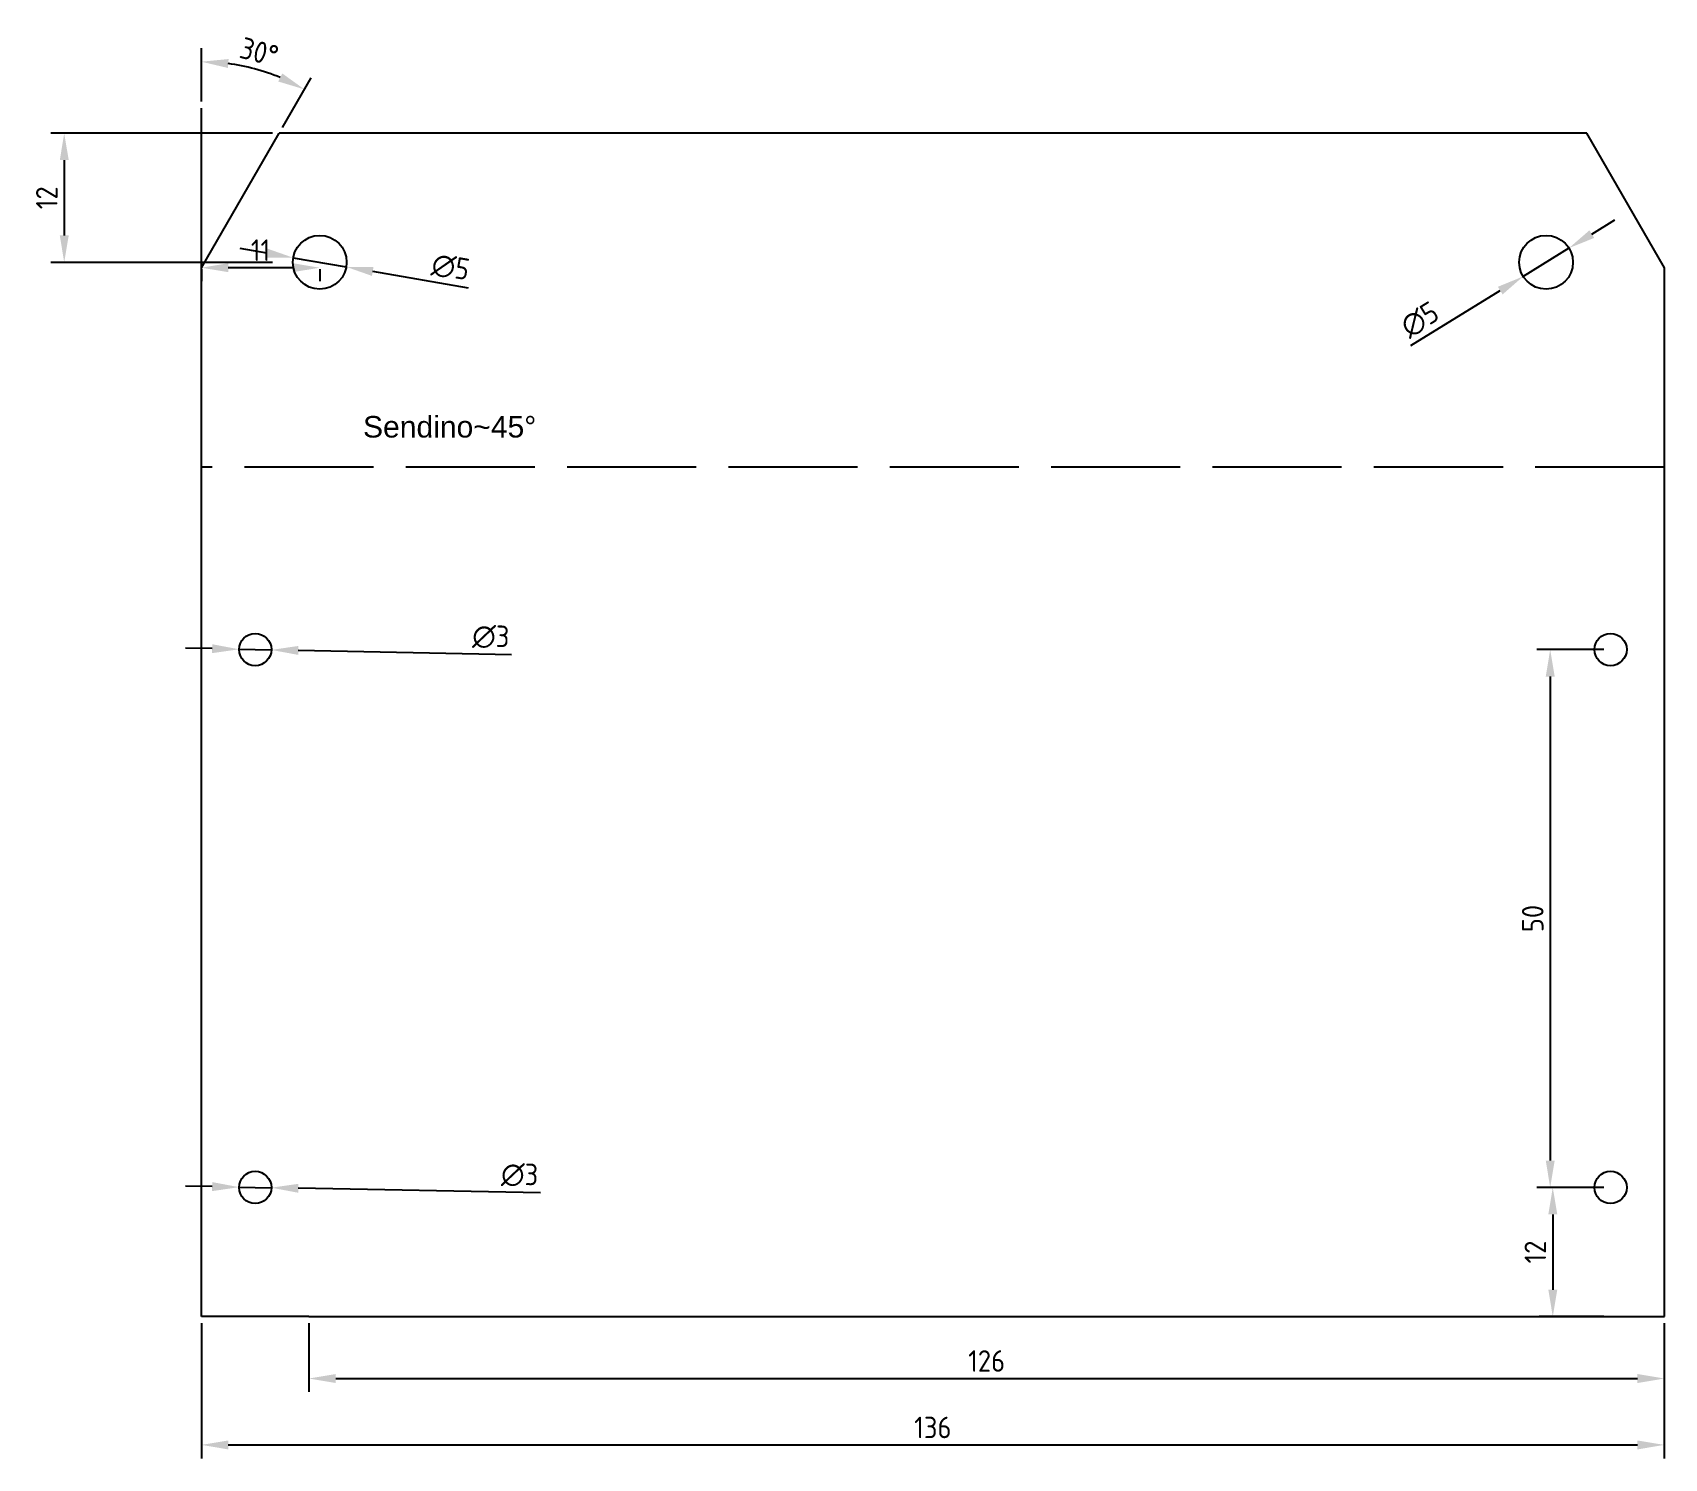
# Model space of a CAD drawing. Header units: millimetres. Extents: x 2527 to 2679, y 1635 to 1768.
import ezdxf

# ---------------------------------------------------------------- set-up
doc = ezdxf.new("R2010")
doc.units = ezdxf.units.MM
doc.linetypes.add('ACAD_ISO02W100', pattern=[15, 12, -3])
doc.styles.add('ISO Proportional', font='isocp.shx')
doc.styles.get("Standard").update_dxf_attribs({"font": 'arial.ttf', "height": 2})
doc.dimstyles.new('ISO-25', dxfattribs={"dimtxt": 2, "dimasz": 2.5, "dimexe": 1.25, "dimexo": 0.625, "dimtad": 1, "dimtxsty": 'ISO Proportional', "dimcen": 2.5, "dimadec": 0, "dimazin": 0, "dimtfac": 1, "dimtmove": 0, "dimatfit": 3, "dimfxl": 1, "dimarcsym": 0})

# ---------------------------------------------------------------- blocks, each defined once
blk = doc.blocks.new('*D36')
at = {"color": 0, "lineweight": -2, "transparency": 16777216}
for p, q in [((2549.12, 1747.22), (2546.66, 1747.65)), ((2551.58, 1746.79), (2556.51, 1745.94)), ((2567.87, 1743.96), (2558.97, 1745.51))]:
    blk.add_line(p, q, dxfattribs=at)
at = {"color": 0, "transparency": 16777216}
for points in [[(2549.19, 1747.63), (2549.05, 1746.81), (2551.58, 1746.79)], [(2559.04, 1745.92), (2558.9, 1745.1), (2556.51, 1745.94)]]:
    blk.add_solid(points, dxfattribs=at)
at = {"layer": 'Defpoints', "color": 0, "transparency": 16777216}
for p in [(2551.58, 1746.79), (2556.51, 1745.94)]:
    blk.add_point(p, dxfattribs=at)
at = {"color": 0, "transparency": 16777216, "insert": (2566.21, 1745.9), "char_height": 2, "attachment_point": 5, "rotation": 350.152, "style": 'ISO Proportional'}
blk.add_mtext('∅5', dxfattribs=at)
blk = doc.blocks.new('*D37')
at = {"color": 0, "lineweight": -2, "transparency": 16777216}
for p, q in [((2672.3, 1748.99), (2674.43, 1750.3)), ((2670.17, 1747.68), (2665.92, 1745.05)), ((2655.48, 1738.62), (2663.79, 1743.74))]:
    blk.add_line(p, q, dxfattribs=at)
at = {"color": 0, "transparency": 16777216}
for points in [[(2672.08, 1749.34), (2672.52, 1748.63), (2670.17, 1747.68)], [(2663.57, 1744.09), (2664.01, 1743.38), (2665.92, 1745.05)]]:
    blk.add_solid(points, dxfattribs=at)
at = {"layer": 'Defpoints', "color": 0, "transparency": 16777216}
for p in [(2670.17, 1747.68), (2665.92, 1745.05)]:
    blk.add_point(p, dxfattribs=at)
at = {"color": 0, "transparency": 16777216, "insert": (2656.31, 1741.03), "char_height": 2, "attachment_point": 5, "rotation": 31.6664, "style": 'ISO Proportional'}
blk.add_mtext('∅5', dxfattribs=at)
blk = doc.blocks.new('*D38')
at = {"color": 0, "lineweight": -2, "transparency": 16777216}
for p, q in [((2549.64, 1758.36), (2529.04, 1758.36)), ((2530.29, 1755.86), (2530.29, 1748.86)), ((2549.64, 1746.36), (2529.04, 1746.36))]:
    blk.add_line(p, q, dxfattribs=at)
at = {"color": 0, "transparency": 16777216}
for points in [[(2529.88, 1755.86), (2530.71, 1755.86), (2530.29, 1758.36)], [(2529.88, 1748.86), (2530.71, 1748.86), (2530.29, 1746.36)]]:
    blk.add_solid(points, dxfattribs=at)
at = {"layer": 'Defpoints', "color": 0, "transparency": 16777216}
for p in [(2550.26, 1758.36), (2530.29, 1746.36), (2550.26, 1746.36)]:
    blk.add_point(p, dxfattribs=at)
at = {"color": 0, "transparency": 16777216, "insert": (2528.67, 1752.36), "char_height": 2, "attachment_point": 5, "rotation": 90, "style": 'ISO Proportional'}
blk.add_mtext('12', dxfattribs=at)
blk = doc.blocks.new('*D39')
at = {"color": 0, "lineweight": -2, "transparency": 16777216}
for p, q in [((2673.42, 1710.36), (2667.18, 1710.36)), ((2668.43, 1707.86), (2668.43, 1662.86)), ((2673.42, 1660.36), (2667.18, 1660.36))]:
    blk.add_line(p, q, dxfattribs=at)
at = {"color": 0, "transparency": 16777216}
for points in [[(2668.02, 1707.86), (2668.85, 1707.86), (2668.43, 1710.36)], [(2668.02, 1662.86), (2668.85, 1662.86), (2668.43, 1660.36)]]:
    blk.add_solid(points, dxfattribs=at)
at = {"layer": 'Defpoints', "color": 0, "transparency": 16777216}
for p in [(2674.04, 1710.36), (2668.43, 1660.36), (2674.04, 1660.36)]:
    blk.add_point(p, dxfattribs=at)
at = {"color": 0, "transparency": 16777216, "insert": (2666.81, 1685.36), "char_height": 2, "attachment_point": 5, "rotation": 90, "style": 'ISO Proportional'}
blk.add_mtext('50', dxfattribs=at)
blk = doc.blocks.new('*D40')
at = {"color": 0, "lineweight": -2, "transparency": 16777216}
for p, q in [((2673.42, 1660.36), (2667.42, 1660.36)), ((2668.67, 1657.86), (2668.67, 1650.86)), ((2673.42, 1648.36), (2667.42, 1648.36))]:
    blk.add_line(p, q, dxfattribs=at)
at = {"color": 0, "transparency": 16777216}
for points in [[(2668.26, 1657.86), (2669.09, 1657.86), (2668.67, 1660.36)], [(2668.26, 1650.86), (2669.09, 1650.86), (2668.67, 1648.36)]]:
    blk.add_solid(points, dxfattribs=at)
at = {"layer": 'Defpoints', "color": 0, "transparency": 16777216}
for p in [(2674.04, 1660.36), (2668.67, 1648.36), (2674.04, 1648.36)]:
    blk.add_point(p, dxfattribs=at)
at = {"color": 0, "transparency": 16777216, "insert": (2667.05, 1654.36), "char_height": 2, "attachment_point": 5, "rotation": 90, "style": 'ISO Proportional'}
blk.add_mtext('12', dxfattribs=at)
blk = doc.blocks.new('*D41')
at = {"color": 0, "lineweight": -2, "transparency": 16777216}
for p, q in [((2553.04, 1647.74), (2553.04, 1641.35)), ((2679.04, 1647.74), (2679.04, 1641.35)), ((2555.54, 1642.6), (2676.54, 1642.6))]:
    blk.add_line(p, q, dxfattribs=at)
at = {"color": 0, "transparency": 16777216}
for points in [[(2555.54, 1643.02), (2555.54, 1642.18), (2553.04, 1642.6)], [(2676.54, 1643.02), (2676.54, 1642.18), (2679.04, 1642.6)]]:
    blk.add_solid(points, dxfattribs=at)
at = {"layer": 'Defpoints', "color": 0, "transparency": 16777216}
for p in [(2553.04, 1648.36), (2679.04, 1648.36), (2679.04, 1642.6)]:
    blk.add_point(p, dxfattribs=at)
at = {"color": 0, "transparency": 16777216, "insert": (2616.04, 1644.23), "char_height": 2, "attachment_point": 5, "style": 'ISO Proportional'}
blk.add_mtext('126', dxfattribs=at)
blk = doc.blocks.new('*D42')
at = {"color": 0, "lineweight": -2, "transparency": 16777216}
for p, q in [((2543.04, 1647.74), (2543.04, 1635.18)), ((2679.04, 1647.74), (2679.04, 1635.18)), ((2545.54, 1636.43), (2676.54, 1636.43))]:
    blk.add_line(p, q, dxfattribs=at)
at = {"color": 0, "transparency": 16777216}
for points in [[(2545.54, 1636.84), (2545.54, 1636.01), (2543.04, 1636.43)], [(2676.54, 1636.84), (2676.54, 1636.01), (2679.04, 1636.43)]]:
    blk.add_solid(points, dxfattribs=at)
at = {"layer": 'Defpoints', "color": 0, "transparency": 16777216}
for p in [(2543.04, 1648.36), (2679.04, 1648.36), (2679.04, 1636.43)]:
    blk.add_point(p, dxfattribs=at)
at = {"color": 0, "transparency": 16777216, "insert": (2611.04, 1638.05), "char_height": 2, "attachment_point": 5, "style": 'ISO Proportional'}
blk.add_mtext('136', dxfattribs=at)
blk = doc.blocks.new('*D43')
at = {"color": 0, "lineweight": -2, "transparency": 16777216}
for p, q in [((2543.04, 1745.74), (2543.04, 1744.61)), ((2551.54, 1745.86), (2545.54, 1745.86)), ((2554.04, 1745.74), (2554.04, 1744.61))]:
    blk.add_line(p, q, dxfattribs=at)
at = {"color": 0, "transparency": 16777216}
for points in [[(2545.54, 1746.28), (2545.54, 1745.45), (2543.04, 1745.86)], [(2551.54, 1746.28), (2551.54, 1745.45), (2554.04, 1745.86)]]:
    blk.add_solid(points, dxfattribs=at)
at = {"layer": 'Defpoints', "color": 0, "transparency": 16777216}
for p in [(2543.04, 1746.36), (2554.04, 1746.36), (2543.04, 1745.86)]:
    blk.add_point(p, dxfattribs=at)
at = {"color": 0, "transparency": 16777216, "insert": (2548.54, 1747.49), "char_height": 2, "attachment_point": 5, "style": 'ISO Proportional'}
blk.add_mtext('11', dxfattribs=at)
blk = doc.blocks.new('*D45')
at = {"color": 0, "lineweight": -2, "transparency": 16777216}
for p, q in [((2543.04, 1761.32), (2543.04, 1766.26)), ((2550.57, 1758.91), (2553.24, 1763.52))]:
    blk.add_line(p, q, dxfattribs=at)
blk.add_arc((2543.04, 1745.86), 19.14, 67.4883, 82.5117, dxfattribs=at)
at = {"color": 0, "transparency": 16777216}
for points in [[(2545.51, 1764.43), (2545.57, 1765.26), (2543.04, 1765.01)], [(2550.56, 1763.92), (2550.19, 1763.17), (2552.62, 1762.44)]]:
    blk.add_solid(points, dxfattribs=at)
at = {"layer": 'Defpoints', "color": 0, "transparency": 16777216}
for p in [(2549.59, 1763.85), (2543.04, 1760.7), (2550.26, 1758.36), (2543.04, 1745.86), (2543.04, 1745.86)]:
    blk.add_point(p, dxfattribs=at)
at = {"color": 0, "transparency": 16777216, "insert": (2548.42, 1765.92), "char_height": 2, "attachment_point": 5, "rotation": 345, "style": 'ISO Proportional'}
blk.add_mtext('30°', dxfattribs=at)
blk = doc.blocks.new('*D46')
at = {"color": 0, "lineweight": -2, "transparency": 16777216}
for p, q in [((2544.05, 1710.45), (2541.55, 1710.5)), ((2546.54, 1710.39), (2549.54, 1710.33)), ((2571.88, 1709.88), (2552.04, 1710.28))]:
    blk.add_line(p, q, dxfattribs=at)
at = {"color": 0, "transparency": 16777216}
for points in [[(2544.05, 1710.86), (2544.04, 1710.03), (2546.54, 1710.39)], [(2552.05, 1710.7), (2552.04, 1709.87), (2549.54, 1710.33)]]:
    blk.add_solid(points, dxfattribs=at)
at = {"layer": 'Defpoints', "color": 0, "transparency": 16777216}
for p in [(2546.54, 1710.39), (2549.54, 1710.33)]:
    blk.add_point(p, dxfattribs=at)
at = {"color": 0, "transparency": 16777216, "insert": (2569.95, 1711.55), "char_height": 2, "attachment_point": 5, "rotation": 358.8431, "style": 'ISO Proportional'}
blk.add_mtext('∅3', dxfattribs=at)
blk = doc.blocks.new('*D47')
at = {"color": 0, "lineweight": -2, "transparency": 16777216}
for p, q in [((2544.05, 1660.44), (2541.55, 1660.49)), ((2546.54, 1660.39), (2549.54, 1660.34)), ((2574.56, 1659.85), (2552.04, 1660.29))]:
    blk.add_line(p, q, dxfattribs=at)
at = {"color": 0, "transparency": 16777216}
for points in [[(2544.05, 1660.86), (2544.04, 1660.02), (2546.54, 1660.39)], [(2552.05, 1660.7), (2552.04, 1659.87), (2549.54, 1660.34)]]:
    blk.add_solid(points, dxfattribs=at)
at = {"layer": 'Defpoints', "color": 0, "transparency": 16777216}
for p in [(2546.54, 1660.39), (2549.54, 1660.34)]:
    blk.add_point(p, dxfattribs=at)
at = {"color": 0, "transparency": 16777216, "insert": (2572.63, 1661.52), "char_height": 2, "attachment_point": 5, "rotation": 358.894, "style": 'ISO Proportional'}
blk.add_mtext('∅3', dxfattribs=at)

msp = doc.modelspace()

# ---------------------------------------------------------------- linework, layer by layer
for p, q in [((2543.045, 1745.864), (2543.045, 1760.698)), ((2543.045, 1745.864), (2550.262, 1758.364)), ((2671.828, 1758.364), (2550.262, 1758.364)), ((2679.045, 1745.864), (2671.828, 1758.364)), ((2543.045, 1658.364), (2543.045, 1745.864)), ((2679.045, 1648.364), (2679.045, 1745.864)), ((2553.045, 1648.364), (2679.045, 1648.364))]:
    msp.add_line(p, q)
at = {"linetype": 'ACAD_ISO02W100'}
msp.add_line((2679.045, 1727.331), (2543.045, 1727.331), dxfattribs=at)
at = {"linetype": 'ByBlock'}
for p, q in [((2543.045, 1648.364), (2543.045, 1660.364)), ((2553.045, 1648.364), (2543.045, 1648.364))]:
    msp.add_line(p, q, dxfattribs=at)
for centre, radius in [((2554.045, 1746.364), 2.5), ((2668.045, 1746.364), 2.5), ((2548.045, 1710.364), 1.5), ((2674.045, 1710.364), 1.5), ((2548.045, 1660.364), 1.5), ((2674.045, 1660.364), 1.5)]:
    msp.add_circle(centre, radius)

# ---------------------------------------------------------------- texts
at = {"linetype": 'ByBlock', "insert": (2558.066, 1732.075), "char_height": 2, "attachment_point": 1}
msp.add_mtext_dynamic_manual_height_columns('Sendino~45°', width=120.97857, gutter_width=1, heights=[0], dxfattribs=at)

# ---------------------------------------------------------------- dimensions: what is measured, and where the dimension line sits
dim = msp.add_angular_dim_2l(base=(2549.592, 1763.852), line1=((2543.045, 1745.864), (2543.045, 1760.698)), line2=((2543.045, 1745.864), (2550.262, 1758.364)), dimstyle='ISO-25')
dim.commit()
dim.dimension.update_dxf_attribs({"geometry": '*D45', "text_midpoint": (2548.42, 1765.924)})
for base, p1, p2, picture, middle in [((2530.292, 1746.364), (2550.262, 1758.364), (2550.262, 1746.364), '*D38', (2528.667, 1752.364)), ((2668.435, 1660.364), (2674.045, 1710.364), (2674.045, 1660.364), '*D39', (2666.81, 1685.364)), ((2668.672, 1648.364), (2674.045, 1660.364), (2674.045, 1648.364), '*D40', (2667.047, 1654.364))]:
    dim = msp.add_linear_dim(base=base, p1=p1, p2=p2, angle=90, dimstyle='ISO-25')
    dim.commit()
    dim.dimension.update_dxf_attribs({"geometry": picture, "text_midpoint": middle})
for p1, p2, picture, middle in [((2670.172, 1747.677), (2665.917, 1745.052), '*D37', (2657.159, 1739.65)), ((2551.582, 1746.792), (2556.508, 1745.937), '*D36', (2565.931, 1744.301)), ((2546.545, 1710.395), (2549.544, 1710.334), '*D46', (2569.919, 1709.923)), ((2546.545, 1660.393), (2549.544, 1660.335), '*D47', (2572.594, 1659.89))]:
    dim = msp.add_diameter_dim_2p(p1=p1, p2=p2, dimstyle='ISO-25')
    dim.commit()
    dim.dimension.update_dxf_attribs({"geometry": picture, "text_midpoint": middle, "dimtype": 163})
for base, p1, p2, picture, middle in [((2543.045, 1745.864), (2554.045, 1746.364), (2543.045, 1746.364), '*D43', (2548.545, 1747.489)), ((2679.045, 1636.428), (2543.045, 1648.364), (2679.045, 1648.364), '*D42', (2611.045, 1638.053)), ((2679.045, 1642.601), (2553.045, 1648.364), (2679.045, 1648.364), '*D41', (2616.045, 1644.226))]:
    dim = msp.add_linear_dim(base=base, p1=p1, p2=p2, dimstyle='ISO-25')
    dim.commit()
    dim.dimension.update_dxf_attribs({"geometry": picture, "text_midpoint": middle})

doc.saveas('drawing.dxf')
